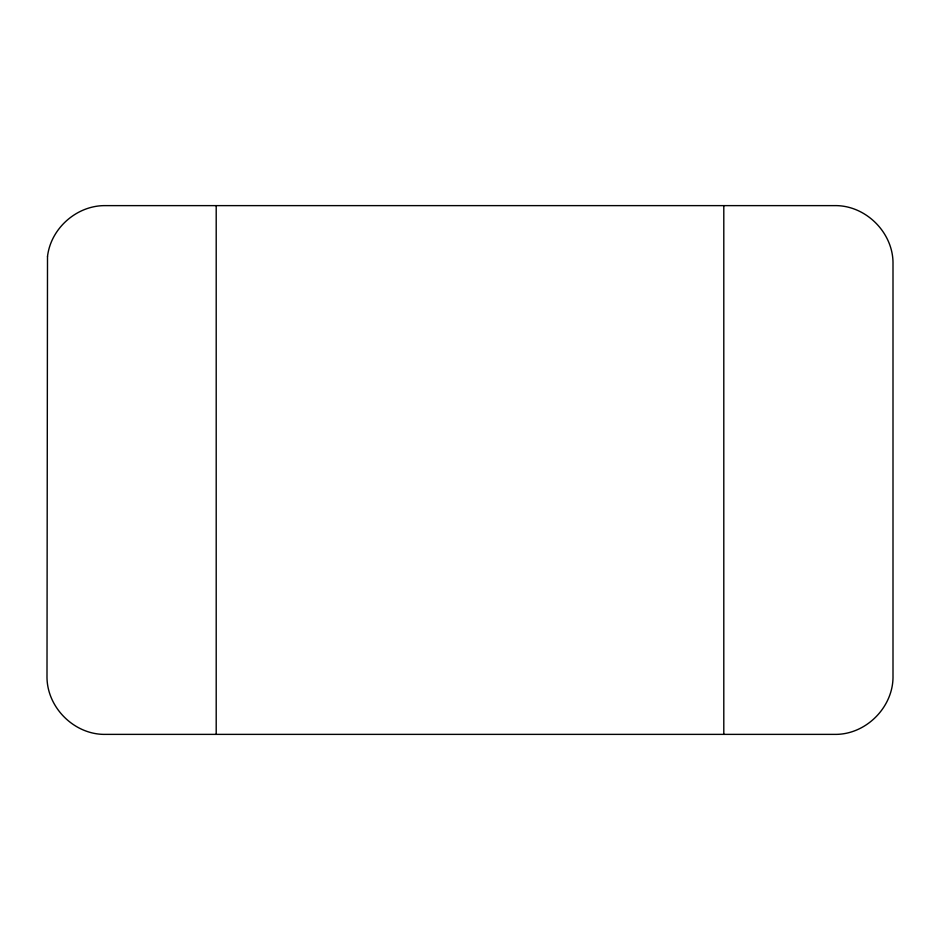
<?xml version="1.0" encoding="UTF-8"?>
<svg xmlns="http://www.w3.org/2000/svg" width="940" height="940" viewBox="0 0 940 940"><rect width="100%" height="100%" fill="white"/><g stroke="black" fill="none" stroke-linecap="round" stroke-linejoin="round"><path stroke-width="1.41" d="M723.8 205.625L723.8 734.375M216.2 205.625L216.2 734.375M47.505 256.526L47 675.825C46.342 707.127 74.248 735.033 105.55 734.375L834.45 734.375C865.752 735.033 893.658 707.127 893 675.825L893 264.175C893.658 232.873 865.752 204.967 834.45 205.625L105.55 205.625C77.021 205.167 50.772 228.185 47.505 256.526"/></g></svg>
